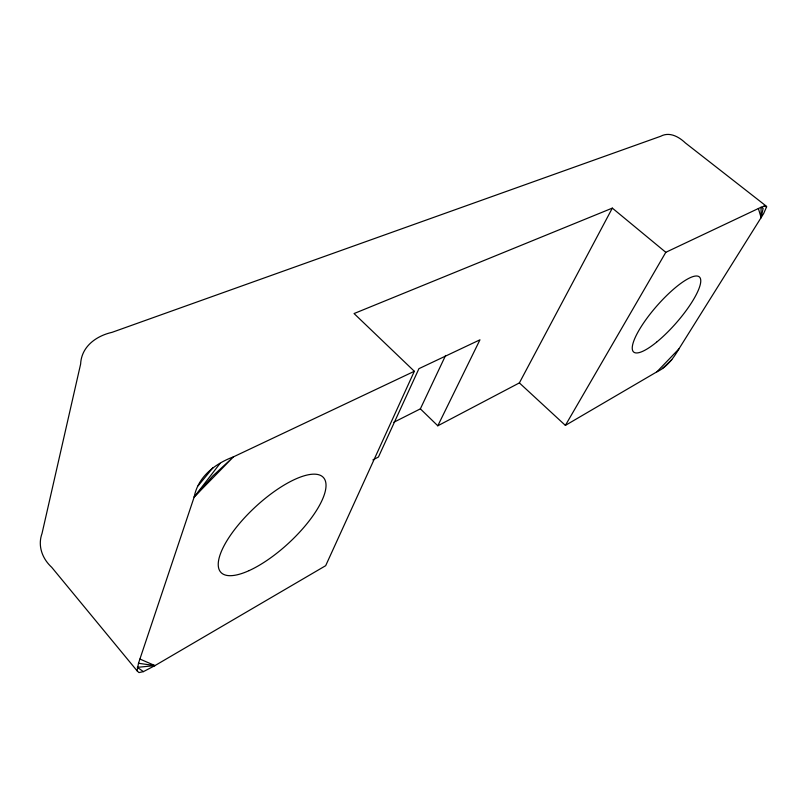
<?xml version="1.0" encoding="UTF-8"?>
<svg xmlns="http://www.w3.org/2000/svg" width="807" height="807" viewBox="0 0 807 807"><rect width="100%" height="100%" fill="white"/><g stroke="black" fill="none" stroke-linecap="round" stroke-linejoin="round"><path stroke-width="1.21" d="M414.334 371.281L325.675 565.687L154.974 665.593L143.424 671.626L138.945 672.584L137.079 670.819L138.501 663.283L194.184 496.981C198.008 476.705 215.106 463.672 233.485 456.843L414.334 371.281L354.061 313.55L612.331 208.115L665.805 252.309L761.051 207.258L765.722 205.704L766.65 206.753L763.624 213.593L678.899 348.937C673.522 358.197 666.854 367.135 656.908 371.815L565.384 425.39L519.375 382.911L437.808 425.793L420.366 408.856L393.806 422.273M761.132 217.688L763.129 208.357L761.051 207.258L761.132 217.688L758.378 208.519M420.366 408.856L445.585 355.453M437.808 425.793L479.953 339.818L418.934 368.668L378.443 457.004L372.884 459.929M519.375 382.911L612.331 208.115M565.384 425.39L665.805 252.309M194.184 496.981L212.513 476.231L233.485 456.843L194.184 496.981L220.089 463.379M198.189 485.733L213.109 467.546M656.908 371.815L678.899 348.937M662.335 368.547L671.817 359.64M139.914 659.047L154.974 665.593L137.341 667.349L143.424 671.626M138.501 663.283L154.974 665.593M763.604 206.168L766.65 206.753M765.722 205.704L685.325 142.9C678.798 136.686 669.427 131.491 660.62 136.292L112.062 332.333C96.235 335.924 81.436 346.516 80.629 364.028L42.035 533.437C37.515 545.814 42.257 558.646 51.709 567.301L137.079 670.819M656.595 342.158A49.903 12.892 -48.8 0 0 699.83 277.437A49.903 12.892 -48.8 0 0 643.038 323.809A49.903 12.892 -48.8 0 0 656.595 342.158M249.101 570.61A69.836 24.583 -42.8 0 0 325.836 482.889A69.836 24.583 -42.8 0 0 241.475 521.201A69.836 24.583 -42.8 0 0 249.101 570.61"/></g></svg>
